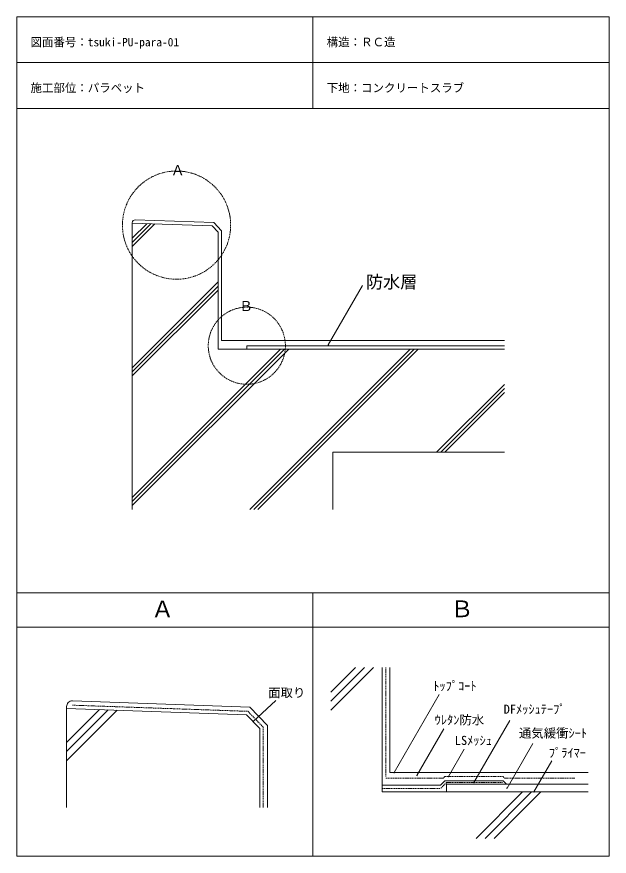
# Model space of a CAD drawing. Units: millimetres, scale not verified. Extents: x -517 to 518, y -673 to 792.
import ezdxf
from ezdxf.enums import TextEntityAlignment as Align

# ---------------------------------------------------------------- set-up
doc = ezdxf.new("R2010")
doc.units = ezdxf.units.MM
doc.header["$PDMODE"] = 32
doc.header["$PDSIZE"] = 0.8
doc.linetypes.add('DASHED2', pattern=[3, 2, -1])
doc.layers.add('0-0', color=7, linetype='Continuous', lineweight=13)
doc.styles.add('ＭＳ ゴシック', font='')
doc.styles.get('ＭＳ ゴシック').set_extended_font_data('MS Gothic')

msp = doc.modelspace()

# ---------------------------------------------------------------- linework, layer by layer
at = {"layer": '0-0'}
for p, q in [((-516.827, 792.336), (-516.827, -673.49)), ((-516.827, 792.336), (517.889, 792.336)), ((0.531, 792.336), (0.531, 632.336)), ((517.889, 792.336), (517.889, -673.49)), ((-516.827, 712.336), (517.889, 712.336)), ((-516.827, 632.336), (517.889, 632.336)), ((-315.038, 431.971), (-315.038, -68.029)), ((-315.038, 431.971), (-175.458, 427.097)), ((-315.038, 405.52), (-289.479, 431.079)), ((-315.038, 398.449), (-282.647, 430.84)), ((-315.038, 391.378), (-275.814, 430.602)), ((-175.458, 427.097), (-165.038, 416.307)), ((-165.038, 211.971), (-165.038, 416.307)), ((-315.038, 179.246), (-165.038, 329.246)), ((27.21, 219.471), (86.968, 322.975)), ((-315.038, 172.175), (-165.038, 322.175)), ((-315.038, 165.104), (-165.038, 315.104)), ((-315.038, -61.17), (-41.896, 211.971)), ((-315.038, -54.099), (-48.967, 211.971)), ((-315.038, -47.028), (-56.039, 211.971)), ((-165.038, 211.971), (334.962, 211.971)), ((-109.764, -68.029), (170.236, 211.971)), ((-102.693, -68.029), (177.307, 211.971)), ((-95.622, -68.029), (184.378, 211.971)), ((216.51, 31.971), (334.962, 150.424)), ((223.581, 31.971), (334.962, 143.353)), ((230.652, 31.971), (334.962, 136.282)), ((34.962, 31.971), (334.962, 31.971)), ((34.962, 31.971), (34.962, -68.029)), ((-516.827, -213.49), (517.889, -213.49)), ((0.531, -213.49), (0.531, -673.49)), ((-516.827, -273.49), (517.889, -273.49)), ((31.82, -418.699), (106.344, -344.175)), ((31.82, -402.789), (90.434, -344.175)), ((31.82, -386.879), (74.524, -344.175)), ((121.241, -561.326), (121.241, -344.175)), ((142.223, -527.576), (220.935, -391.243)), ((-64.496, -401.602), (-104.091, -438.524)), ((-429.868, -415.418), (-115.813, -426.385)), ((-429.868, -415.418), (-429.868, -588.364)), ((-429.868, -474.932), (-372.362, -417.426)), ((-429.868, -490.842), (-356.989, -417.963)), ((-429.868, -506.752), (-341.616, -418.5)), ((-115.813, -426.385), (-92.368, -450.663)), ((281.588, -544.826), (344.167, -436.436)), ((-92.368, -588.364), (-92.368, -450.663)), ((182.087, -532.471), (229.104, -451.035)), ((339.498, -554.576), (384.4, -476.804)), ((237.382, -534.366), (264.827, -486.83)), ((386.476, -561.326), (417.841, -507.001)), ((121.241, -561.326), (481.413, -561.326)), ((285.272, -642.544), (366.49, -561.326)), ((301.182, -642.544), (382.4, -561.326)), ((317.092, -642.544), (398.31, -561.326)), ((-516.827, -673.49), (517.889, -673.49))]:
    msp.add_line(p, q, dxfattribs=at)
at = {"layer": '0-0', "color": 4}
for p, q in [((-315.038, 432.797), (-315.038, 431.971)), ((-309.863, 437.794), (-172.826, 433.009)), ((-172.826, 433.009), (-159.038, 418.731)), ((134.741, -344.175), (134.741, -527.576)), ((-419.519, -402.271), (-109.891, -413.083)), ((-429.868, -412.265), (-429.868, -415.418)), ((-109.891, -413.083), (-78.868, -445.208)), ((-78.868, -445.208), (-78.868, -588.364)), ((134.741, -527.576), (481.413, -527.576)), ((230.741, -541.826), (332.702, -541.826)), ((332.702, -541.826), (338.702, -547.826))]:
    msp.add_line(p, q, dxfattribs=at)
at = {"layer": '0-0', "color": 3}
for p, q in [((-115.038, 217.971), (334.962, 217.971)), ((-115.038, 217.971), (-115.038, 211.971)), ((233.741, -547.826), (481.413, -547.826)), ((233.741, -547.826), (233.741, -561.326))]:
    msp.add_line(p, q, dxfattribs=at)
at = {"layer": '0-0', "color": 5, "linetype": 'DASHED2'}
for p, q in [((127.991, -534.366), (127.991, -344.175)), ((-419.781, -409.766), (-113.181, -420.473)), ((-113.181, -420.473), (-86.368, -448.238)), ((-86.368, -588.364), (-86.368, -448.238)), ((127.991, -537.366), (227.741, -537.366)), ((230.741, -534.366), (227.741, -537.366)), ((230.741, -534.366), (332.702, -534.366)), ((121.241, -555.326), (223.241, -555.326)), ((233.741, -544.826), (223.241, -555.326)), ((233.741, -544.826), (332.702, -544.826))]:
    msp.add_line(p, q, dxfattribs=at)
at = {"layer": '0-0', "color": 4}
for points in [[(-159.038, 418.731), (-159.038, 226.971), (334.962, 226.971)], [(121.241, -549.326), (223.241, -549.326), (230.741, -541.826)]]:
    msp.add_lwpolyline(points, dxfattribs=at)
at = {"layer": '0-0', "color": 5, "linetype": 'DASHED2'}
msp.add_lwpolyline([(332.702, -534.366), (335.702, -537.366), (458.702, -537.366)], dxfattribs=at)
at = {"layer": '0-0', "color": 1, "linetype": 'DASHED2'}
for centre, radius in [((-237.799, 428.525), 94.513), ((-115.038, 217.971), 67.35)]:
    msp.add_circle(centre, radius, dxfattribs=at)
at = {"layer": '0-0', "color": 4}
for centre, radius in [((-310.038, 432.797), 5), ((-419.868, -412.265), 10)]:
    msp.add_arc(centre, radius, 88, 180, dxfattribs=at)
at = {"layer": '0-0'}
for p in [(27.21, 219.471), (-104.091, -438.524), (142.223, -527.576), (182.087, -532.471), (237.382, -534.366), (281.588, -544.826), (339.498, -554.576), (386.476, -561.326)]:
    msp.add_point(p, dxfattribs=at)

# ---------------------------------------------------------------- texts
at = {"layer": '0-0', "style": 'ＭＳ ゴシック'}
for s, height, p in [('図面番号：tsuki-PU-para-01', 14.66, (-492.827, 736.336)), ('構造：ＲＣ造', 14.66, (24.531, 736.336)), ('施工部位：パラペット', 14.66, (-492.827, 656.336)), ('下地：コンクリートスラブ', 14.66, (24.531, 656.336)), ('Ａ', 17.6, (-247.705, 510.464)), ('防水層', 21.99, (92.891, 311.692)), ('Ｂ', 17.6, (-128.359, 273.103)), ('Ａ', 29.33, (-282.231, -265.341)), ('Ｂ', 29.33, (240.726, -264.994)), ('ﾄｯﾌﾟｺｰﾄ', 15.85, (210.544, -388.895)), ('面取り', 15.85, (-77.791, -400.57)), ('DFﾒｯｼｭﾃｰﾌﾟ', 15.85, (333.587, -429.42)), ('ｳﾚﾀﾝ防水', 15.85, (213.014, -448.147)), ('通気緩衝ｼｰﾄ', 15.85, (360.274, -471.139)), ('LSﾒｯｼｭ', 15.85, (248.167, -483.957)), ('ﾌﾟﾗｲﾏｰ', 15.85, (412.436, -505.641))]:
    msp.add_text(s, height=height, dxfattribs=at).set_placement(p, align=Align.BOTTOM_LEFT)

doc.saveas('drawing.dxf')
